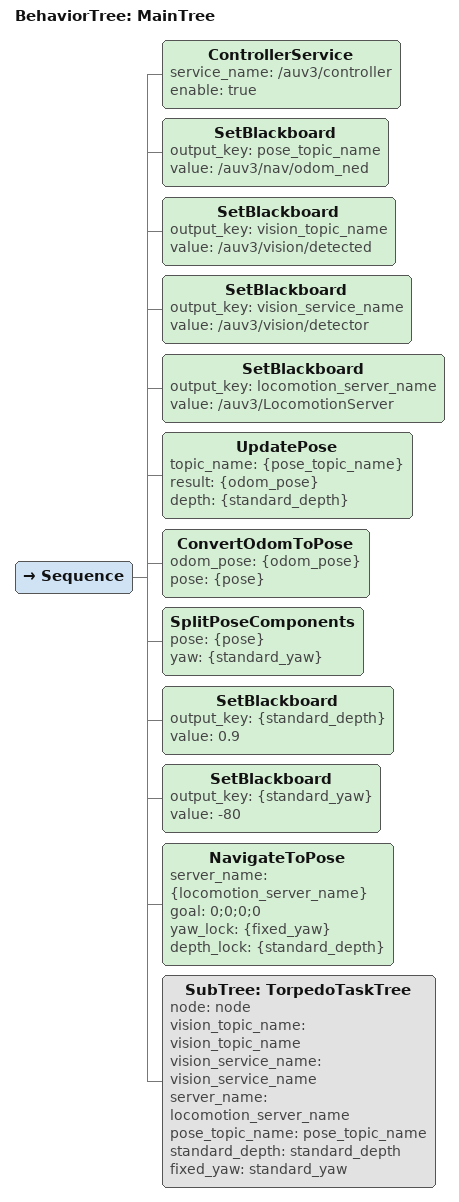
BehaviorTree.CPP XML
<root main_tree_to_execute="MainTree">
    <include ros_pkg="bt_mission_planner" path="behavior_trees/robosub21/torpedo_task_v2.xml"/>

    <BehaviorTree ID="MainTree">
        <Sequence>
            <ControllerService service_name="/auv3/controller" enable="true"/>
            <SetBlackboard output_key="pose_topic_name" value="/auv3/nav/odom_ned"/>
            <SetBlackboard output_key="vision_topic_name" value="/auv3/vision/detected" />
            <SetBlackboard output_key="vision_service_name" value="/auv3/vision/detector" />
            <SetBlackboard output_key="locomotion_server_name" value="/auv3/LocomotionServer" />

            <UpdatePose topic_name="{pose_topic_name}" result="{odom_pose}" depth="{standard_depth}"/>
            <ConvertOdomToPose odom_pose="{odom_pose}" pose="{pose}" />
            <SplitPoseComponents pose="{pose}" yaw="{standard_yaw}" />

            <SetBlackboard output_key="{standard_depth}" value="0.9" />
            <SetBlackboard output_key="{standard_yaw}" value="-80" />

            <!-- [SIM ONLY] Teleport to starting position -->

            <!-- Submerge AUV to correct depth-->
            <NavigateToPose server_name="{locomotion_server_name}" goal="0;0;0;0" yaw_lock="{fixed_yaw}" depth_lock="{standard_depth}" />

            <!-- Run torpedo task -->
            <SubTree ID="TorpedoTaskTree" node="node" vision_topic_name="vision_topic_name" vision_service_name="vision_service_name" server_name="locomotion_server_name" pose_topic_name="pose_topic_name" standard_depth="standard_depth" fixed_yaw="standard_yaw" />

            <!-- Move Back -->

            <!-- Travel to bin task -->
        </Sequence>
    </BehaviorTree>
</root>
